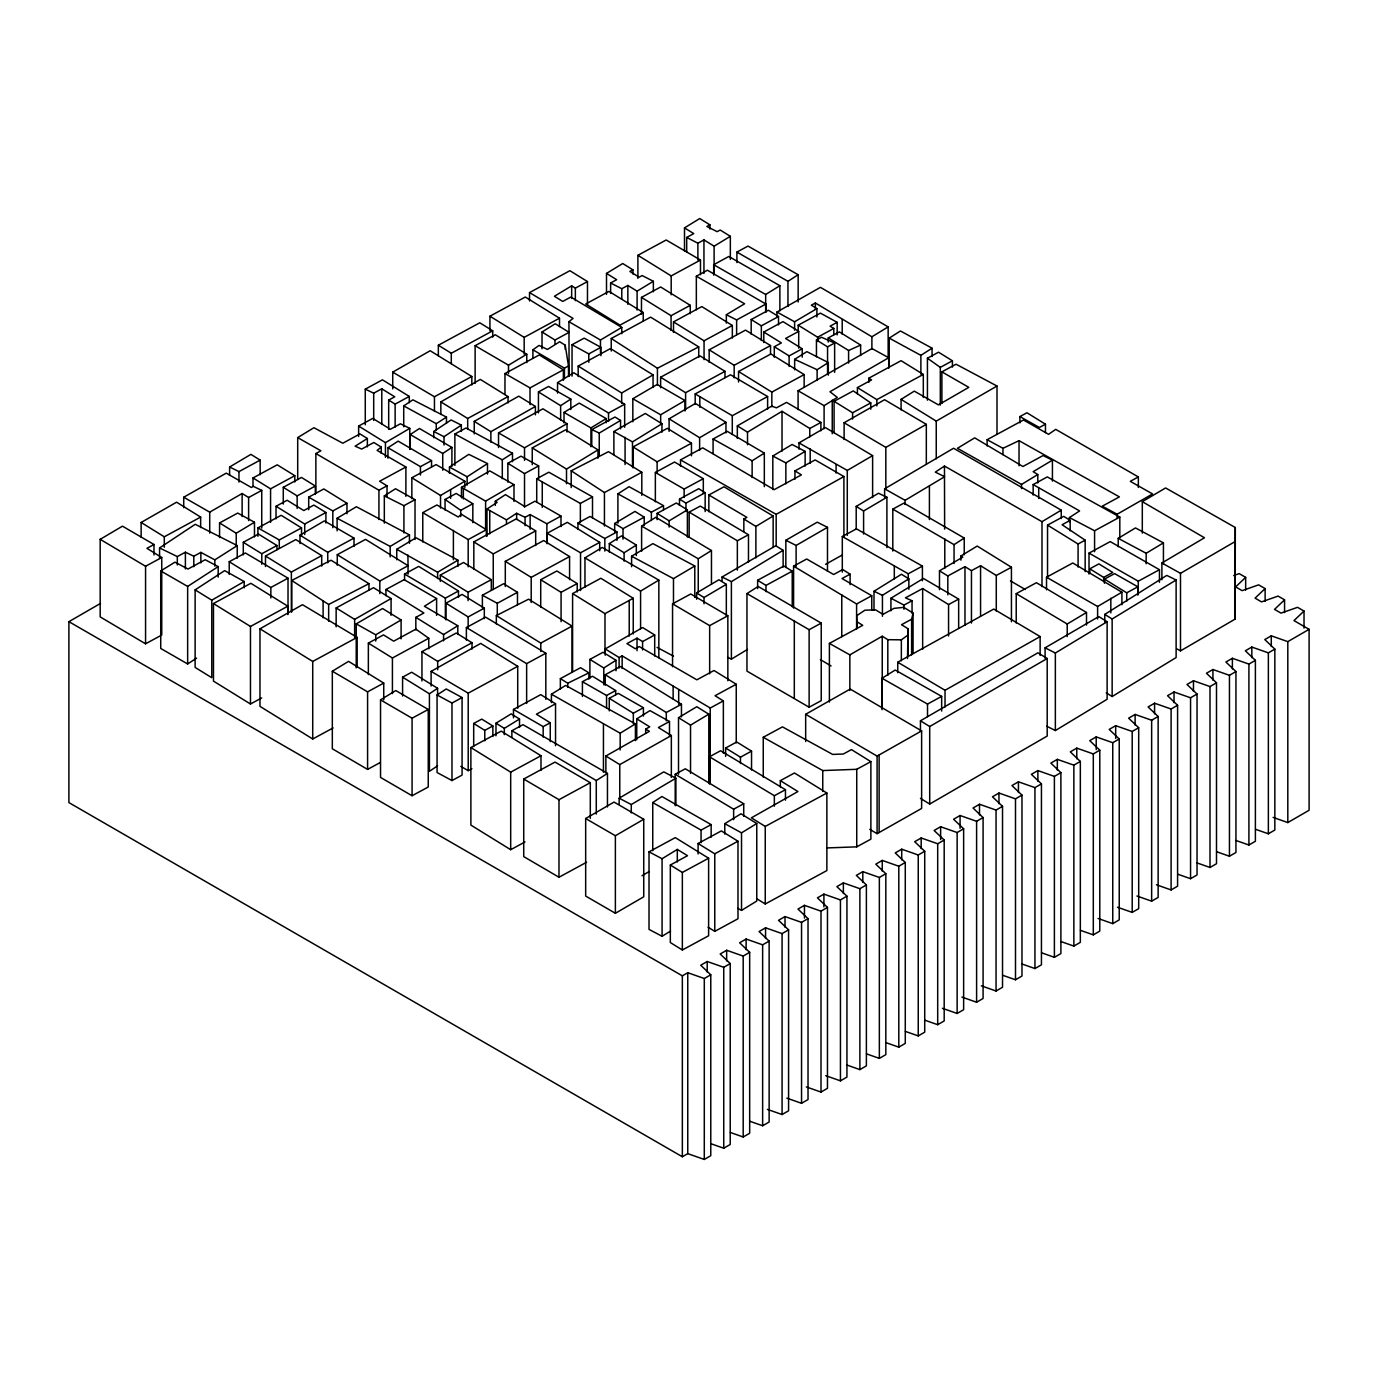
<?xml version="1.0" encoding="UTF-8"?>
<svg xmlns="http://www.w3.org/2000/svg" width="1378" height="1378" viewBox="0 0 1378 1378"><rect width="100%" height="100%" fill="white"/><g stroke="black" fill="none" stroke-linecap="round" stroke-linejoin="round"><path stroke-width="1.5" d="M1176.778 648.814L1180.498 650.881L1235.188 619.066L1235.291 527.516L1165.616 487.95L1142.31 501.678L1142.31 533.097M1235.188 619.066L1235.291 527.516M907.499 658.477L907.999 628.712L901.522 624.699L911.616 619.222L913.063 613.089L903.813 607.354L894.029 608.353L882.936 614.381L875.53 609.799L864.833 610.23L856.685 615.725L857.185 628.179M1233.672 575.556L1239.184 573.627L1245.66 577.365L1235.618 586.907L1242.095 590.662L1258.631 584.858L1265.125 588.595L1265.125 601.376M1265.125 588.595L1255.065 598.138L1261.559 601.893L1278.078 596.088L1284.572 599.826L1284.572 612.607M1284.572 599.826L1274.529 609.369L1281.006 613.124L1297.542 607.319L1304.019 611.057L1304.019 628.092M1304.019 611.057L1293.976 620.6L1309.1 629.333L1309.1 810.264L1287.81 822.563L1273.117 817.395M297.7 479.527L297.7 437.601L313.926 427.714L342.795 443.234L359.968 433.915L367.358 438.497L355.145 446.179L361.708 449.073L373.834 442.493L381.241 447.092L377.107 450.399L405.89 467.021L405.89 496.356M569.097 376.349L568.942 321.694L573.059 318.387L529.514 292.601L529.514 300.99M532.907 358.194L532.907 349.823L539.056 345.413L547.462 349.444L559.657 341.744L565.221 345.189L568.494 365.962L568.494 376.435M829.401 702.074L829.401 643.405L849.847 654.86L882.247 636.223L887.811 639.668L901.35 639.84L907.499 635.43M824.096 428.73L824.096 405.666L837.307 397.432L829.969 391.731L888.724 357.746L888.724 368.219M437.584 765.806L429.419 771.318L429.419 693.771L437.584 688.277L411.678 672.24L402.583 677.166L402.583 696.028M444.026 445.06L444.026 436.688L461.337 425.13L451.088 419.945L433.743 431.503L433.743 437.791M159.572 558.417L159.572 547.944L195.245 524.295L237.24 545.585L237.24 558.159M1041.992 586.649L1041.992 521.694L944.464 466.057L935.317 472.12L944.636 476.719L905.088 500.317L905.088 504.503M652.741 850.777L652.741 802.564L661.905 796.518L711.151 824.612L711.151 837.187M403.72 426.836L403.72 405.89L412.9 399.844L446.472 417.103L446.472 423.39M410.265 449.228L410.265 434.552L419.446 428.506L451.915 447.437L451.915 466.298M442.734 470.242L442.734 453.483L451.915 447.437M437.067 694.994L446.248 688.948L462.078 697.561L462.078 775.091L451.984 780.568L437.067 772.524L437.067 694.994L451.984 703.038L462.078 697.561M449.452 473.309L449.452 467.021L468.813 454.361L487.485 463.576L487.485 474.049M195.125 589.87L211.781 600.188L211.781 677.718L195.125 667.417L195.125 589.87L224.666 570.63L244.182 581.533L244.182 587.82M387.976 458.219L387.976 447.729L398.156 441.132L431.555 460.631L431.555 466.918M187.649 663.955L187.649 586.425L218.189 566.616L205.167 559.744L187.994 569.045L174.954 562.155L160.726 570.94L160.726 648.47L187.649 663.955L196.623 658.133M560.639 420.324L560.639 405.666L570.819 399.069L548.547 386.443L538.436 391.92L538.436 412.883M467.125 485.159L467.125 476.771L487.485 463.576M495.305 505.433L495.305 501.23L505.485 494.633L524.915 506.656L535.009 501.179L561.001 516.078L561.001 526.568M486.968 536.214L486.968 508.982L497.148 502.384L495.305 501.23M506.484 524.071L506.484 519.868L516.664 513.271L525.07 517.301L530.134 514.58L546.877 523.761L561.001 516.078M954.058 563.516L954.058 544.654L964.238 538.057L903.916 503.108L892.806 509.119L892.806 551.045M1069.431 521.745L1069.431 517.56L1079.611 510.945L1033.155 484.574L1047.297 476.909L1119.814 517.06L1119.814 538.023M436.275 429.97L436.275 423.683L446.472 417.103M502.298 478.7L502.298 459.839L512.495 453.259L465.971 427.99L454.878 434.018L454.878 465.454M787.958 306.484L787.958 281.336L798.155 274.739L748.013 246.076L736.903 252.088L736.903 262.578M617.912 523.175L617.912 493.841L629.074 486.692L663.507 505.64L663.507 509.826M384.324 523.14L384.324 495.891L395.52 488.742L415.019 499.646L415.019 539.453M794.658 359.331L817.12 369.717L828.316 362.569L806.871 351.648L794.658 359.331L794.658 369.821M920.883 374.213L920.883 355.352L932.062 348.203L900.437 330.978L889.223 338.127L889.223 367.461M746.962 593.591L758.141 586.442L821.236 623.114L821.236 700.644L809.127 707.224L746.962 671.12L746.962 593.591L809.127 629.694L809.127 707.224M596.278 814.088L596.278 780.551L607.457 773.402L522.985 724.69L511.875 730.702L511.875 736.989M214.83 566.151L214.83 559.864L237.24 545.585M385.943 595.796L385.943 589.508L404.15 579.673L436.602 598.569L424.407 606.268L457.806 625.75L457.806 634.138M609.3 551.992L609.3 543.621L621.495 535.921L636.326 545.085L636.326 555.558M752.13 477.563L752.13 460.803L764.325 453.104L727.222 431.331L713.081 438.996L713.081 453.672M603.788 684.745L603.788 667.986L616 660.286L603.047 652.276L589.905 659.39L589.905 678.252M624.096 561.156L624.096 552.767L636.326 545.085M873.996 591.265L882.437 595.313L908.86 578.829L901.453 574.264L873.996 591.265L873.996 610.127M542.019 331.995L555.231 323.761L569.097 332.339L554.972 340.022L542.019 331.995L542.019 348.772M901.074 409.852L901.074 399.379L914.286 391.128L938.435 404.891L968.803 387.339L941.897 371.871L941.897 403.306M698.25 592.299L698.25 558.762L711.461 550.528L655.842 517.301L641.614 526.086L641.614 551.234M636.757 739.797L636.757 718.851L649.985 710.617L669.501 721.504L669.501 736.179M882.006 709.704L882.006 678.269L895.218 670.035L941.656 696.39L941.656 711.065M1097.611 619.049L1097.611 606.475L1121.916 592.196L1121.916 604.77M765.668 311.273L765.668 294.496L779.879 285.711L728.824 256.48L713.683 264.697L713.683 275.169M411.85 477.753L440.529 495.477L464.851 481.232L436.085 464.593L411.85 477.753L411.85 498.698M443.578 640.822L443.578 634.535L457.806 625.75M632.485 467.039L632.485 441.89L661.94 423.769L645.3 413.469L613.882 431.555L613.882 454.619M551.424 702.591L551.424 694.202L565.669 685.434L635.413 723.881L635.413 740.641M684.504 250.934L684.504 227.887L699.748 218.551L709.911 224.838L709.911 229.041M564.015 422.908L564.015 412.435L579.225 403.099L606.165 418.585L606.165 422.77M590.921 446.765L590.921 427.903L606.165 418.585M380.535 699.886L395.779 690.55L428.248 709.463L428.248 786.993L412.074 795.743L380.535 777.416L380.535 699.886L412.074 718.214L428.248 709.463M495.977 735.783L495.977 723.209L511.204 713.873L519.523 719.023L519.523 727.412M504.314 734.663L504.314 728.376L519.523 719.023M620.186 749.976L620.186 733.217L635.413 723.881M662.077 936.282L662.077 858.735L677.304 849.416L687.501 855.704L670.328 865.022L670.328 942.552L682.351 949.993L708.619 935.765L708.619 858.218L675.289 837.617L649.021 851.845L649.021 929.392L662.077 936.282L670.535 931.097M737.798 908.36L741.519 910.393L741.519 832.846L756.763 823.527L741.019 813.795L724.776 823.665L724.776 834.155M741.519 910.393L756.763 901.057L756.763 823.527M566.513 483.747L566.513 469.088L597.983 449.865L565.6 429.833L532.252 447.884L532.252 464.662M1176.123 580L1112.149 618.98L1112.149 696.527L1176.123 657.547L1176.123 580L1166.77 575.401L1104.76 614.416L1104.76 622.787M606.509 294.375L606.509 273.412L622.735 263.525L632.915 269.83L632.915 274.015M714.114 273.447L714.114 246.197L730.34 236.31L720.177 230.023L717.163 231.676L706.88 226.492L709.911 224.838M380.139 762.585L367.582 769.406L332.322 748.771L332.322 671.224L348.565 661.354L383.739 683.092L383.739 699.869M1021.546 488.622L1021.546 484.436L1037.789 474.549L1033.155 471.689L1052.43 460.166L1052.43 481.111M960.948 560.157L960.948 555.971L977.191 546.067L1011.435 567.254L1011.435 621.736M637.101 310.033L637.101 291.171L653.361 281.301L653.361 291.774M557.539 393.109L557.539 382.636L573.799 372.766L624.665 404.236L624.665 427.283M871.895 349.357L871.895 336.783L888.155 326.896L820.427 287.347L776.934 312.031L776.934 316.217M575.349 300.714L575.349 288.14L571.663 285.849L554.404 296.287L562.724 301.438L570.802 297.045L621.771 327.413L621.771 333.7M747.513 444.732L747.513 432.158L782.015 411.299L809.782 428.472L809.782 436.86M584.961 587.217L584.961 557.866L602.22 547.445L658.839 580.121L658.839 657.65M755.885 557.866L755.885 526.43L773.144 516.009L724.001 486.779L708.843 494.995L708.843 511.755M722.055 577.003L731.391 581.619L783.135 550.322L775.745 545.74L722.055 577.003L722.055 581.206M727.653 657.306L731.391 659.149L747.444 649.434M1118.213 546.721L1118.213 538.35L1135.472 527.929L1163.428 542.863L1163.428 563.809M1146.169 563.757L1146.169 553.284L1163.428 542.863M1045.092 647.832L1055.359 653.017L1107.12 621.736L1098.783 616.569L1045.092 647.832L1045.092 658.322M1046.798 726.24L1055.359 730.547L1107.12 699.266L1107.12 621.736M236.224 545.809L236.224 533.234L254.482 522.245L237.739 513.064L219.567 522.934L219.567 537.592M669.14 527.119L669.14 520.832L687.381 509.86L676.305 503.004L657.117 513.391L657.117 519.678M640.581 628.816L640.581 591.093L658.839 580.121M678.51 774.281L678.51 717.697L696.768 706.725L708.809 714.166L708.809 783.324M508.499 373.576L508.499 365.187L526.775 354.232L495.305 334.751L475.117 345.706L475.117 383.428M726.344 323.124L726.344 314.735L744.62 303.763L696.338 276.237L696.338 309.774M690.533 773.334L690.533 725.138L708.809 714.166M1041.992 521.694L1061.249 510.153L953.559 448.246L884.624 488.828L884.624 497.217M337.11 530.84L337.11 518.266L356.385 506.742L409.455 534.888L409.455 543.276M337.11 518.266L390.181 546.411L409.455 534.888M396.743 559.778L396.743 549.288L416.018 537.764L457.927 560.174L457.927 566.461M772.817 489.552L772.817 456.015L792.092 444.491L805.131 451.381L805.131 466.057M772.817 456.015L785.856 462.905L805.131 451.381M1067.227 636.584L1067.227 624.01L1086.501 612.487L1036.428 582.705L1016.223 593.66L1016.223 622.994M437.618 578.519L437.618 572.232L457.927 560.174M614.674 531.874L614.674 523.502L634.982 511.427L644.232 517.163L644.232 525.535M229.609 475.393L229.609 467.004L250.899 454.378L260.166 460.114L260.166 474.773M600.464 352.596L600.464 340.022L621.771 327.413M591.765 429.609L599.241 433.054L620.548 420.445L615.001 417.017L591.765 429.609L591.765 446.369M631.589 566.702L631.589 556.23L652.896 543.621L694.788 566.014L694.788 597.449M1161.895 579.776L1161.895 562.999L1204.475 537.764L1142.31 501.678M153.992 544.499L146.946 548.341L161.743 557.504L161.743 635.034L145.568 643.802L100.181 616.879L100.181 539.332L122.47 526.172L153.992 544.499L153.992 554.972M794.606 330.169L794.606 321.78L816.896 308.62L811.349 305.175L815.38 302.988L871.895 336.783M631.589 556.23L673.48 578.622L694.788 566.014M696.631 599.223L696.631 592.936L718.92 579.759L726.327 584.341L726.327 615.777M856.203 529.462L856.203 506.415L878.492 493.238L886.898 497.269L886.898 547.566M704.037 603.805L704.037 597.518L726.327 584.341M619.153 804.494L619.153 798.206L663.765 771.887L675.892 778.208L675.892 805.458M619.153 798.206L631.279 804.545L675.892 778.208M641.993 875.753L649.124 871.551M863.593 534.044L863.593 510.997L886.898 497.269M890.929 610.798L890.929 598.224L923.398 578.45L958.657 599.086L958.657 628.42M939.486 589.681L939.486 570.819L962.809 557.108L960.948 555.971M385.444 457.324L385.444 442.648L409.783 428.386L409.783 449.349M299.991 543.552L299.991 535.164L324.33 520.901L354.008 538.092L354.008 546.48M632.829 421.789L632.829 398.742L657.168 384.479L685.004 400.533L685.004 411.006M660.665 423.167L660.665 414.778L685.004 400.533M356.23 623.889L375.746 634.793L401.101 619.979L382.584 608.525L356.23 623.889L356.23 667.899M798.999 442.906L847.281 470.432L872.619 455.618L825.353 427.559L798.999 442.906L798.999 449.194M669.088 431.383L669.088 418.809L695.425 403.461L725.965 422.357L725.965 432.83M699.628 450.279L699.628 437.704L725.965 422.357M615.38 913.269L615.38 835.74L643.733 819.273L614.037 802.082L585.667 818.532L585.667 896.062L615.38 913.269L643.733 896.802L643.733 819.273M1161.895 562.999L1180.498 573.334L1235.188 541.52M461.492 497.837L461.492 487.347L489.845 470.897L513.994 484.66L513.994 501.42M461.492 487.347L485.607 501.11L513.994 484.66M920.452 731.27L920.452 720.797L1037.927 652.793L1047.194 658.512L1047.194 736.059L929.702 804.046L920.452 798.344M929.702 804.046L929.702 726.516L1047.194 658.512M1309.1 629.333L1287.81 641.631L1271.274 635.826L1264.797 639.564L1274.839 649.124L1268.363 652.862L1251.827 647.057L1245.35 650.795L1255.392 660.338L1248.916 664.093L1232.38 658.288L1225.886 662.026L1235.945 671.568L1229.452 675.323L1212.933 669.519L1206.439 673.256L1216.498 682.799L1210.005 686.554L1193.469 680.749L1186.992 684.487L1197.034 694.03L1190.558 697.785L1174.022 691.98L1167.545 695.718L1177.587 705.26L1171.111 709.015L1154.575 703.211L1148.098 706.948L1158.14 716.491L1151.646 720.229L1135.128 714.441L1128.634 718.179L1138.693 727.722L1132.199 731.46L1115.68 725.672L1109.187 729.41L1119.229 738.952L1112.752 742.69L1096.216 736.903L1089.74 740.641L1099.782 750.183L1093.305 753.921L1076.769 748.133L1070.293 751.871L1080.335 761.414L1073.858 765.152L1057.322 759.364L1050.846 763.102L1060.888 772.645L1054.394 776.382L1037.875 770.578L1031.381 774.333L1041.441 783.875L1034.947 787.613L1018.428 781.808L1011.934 785.563L1021.976 795.106L1015.5 798.844L998.964 793.039L992.487 796.794L1002.529 806.337L996.053 810.075L979.517 804.27L973.04 808.025L983.082 817.567L976.606 821.305L960.07 815.5L953.593 819.255L963.635 828.798L957.142 832.536L940.623 826.731L934.129 830.486L944.188 840.029L937.695 843.767L921.176 837.962L914.682 841.7L924.724 851.242L918.248 854.997L901.712 849.192L895.235 852.93L905.277 862.473L898.8 866.228L882.264 860.423L875.788 864.161L885.83 873.704L879.353 877.459L862.817 871.654L856.341 875.392L866.383 884.934L859.889 888.689L843.37 882.885L836.877 886.622L846.936 896.165L840.442 899.92L823.906 894.115L817.43 897.853L827.472 907.396L820.995 911.151L804.459 905.346L797.983 909.084L808.025 918.626L801.548 922.364L785.012 916.577L778.536 920.315L788.578 929.857L782.084 933.595L765.565 927.807L759.071 931.545L769.131 941.088L762.637 944.826L746.118 939.038L739.624 942.776L749.666 952.319L743.19 956.056L726.654 950.269L720.177 954.007L730.219 963.549L723.743 967.287L707.207 961.5L700.73 965.237L710.772 974.78L710.772 1155.711L704.296 1159.449L687.76 1153.644L682.351 1156.762L68.9 802.599L68.9 621.667L100.525 603.409M621.667 403.478L621.667 392.988L653.051 374.902L610.488 348.565L578.174 366.083L578.174 376.573M936.248 458.84L936.248 421.117L997 386.029L997 434.225M785.839 567.512L785.839 540.262L817.223 522.176L827.489 527.343L827.489 571.353M785.839 540.262L796.105 545.447L827.489 527.343M68.9 621.667L682.351 975.848L687.76 972.713L704.296 978.518L710.772 974.78M710.876 1143.706L723.743 1148.218L730.219 1144.481L730.219 963.549M730.34 1132.475L743.19 1136.988L749.666 1133.25L749.666 952.319M749.787 1121.244L762.637 1125.757L769.131 1122.019L769.131 941.088M767.391 1109.376L782.084 1114.526L788.578 1110.789L788.578 929.857M786.855 1098.145L801.548 1103.296L808.025 1099.558L808.025 918.626M806.302 1086.915L820.995 1092.065L827.472 1088.327L827.472 907.396M825.749 1075.684L840.442 1080.834L846.936 1077.096L846.936 896.165M847.039 1065.091L859.889 1069.604L866.383 1065.866L866.383 884.934M866.486 1053.86L879.353 1058.373L885.83 1054.635L885.83 873.704M885.933 1042.646L898.8 1047.142L905.277 1043.404L905.277 862.473M905.398 1031.416L918.248 1035.911L924.724 1032.174L924.724 851.242M924.845 1020.185L937.695 1024.698L944.188 1020.943L944.188 840.029M942.449 1008.3L957.142 1013.467L963.635 1009.712L963.635 828.798M961.913 997.069L976.606 1002.237L983.082 998.482L983.082 817.567M981.36 985.838L996.053 991.006L1002.529 987.251L1002.529 806.337M1002.65 975.262L1015.5 979.775L1021.976 976.02L1021.976 795.106M1022.097 964.032L1034.947 968.545L1041.441 964.807L1041.441 783.875M1041.544 952.801L1054.394 957.314L1060.888 953.576L1060.888 772.645M1060.991 941.57L1073.858 946.083L1080.335 942.345L1080.335 761.414M1080.438 930.339L1093.305 934.852L1099.782 931.115L1099.782 750.183M1098.059 918.471L1112.752 923.622L1119.229 919.884L1119.229 738.952M1117.506 907.241L1132.199 912.391L1138.693 908.653L1138.693 727.722M1136.953 896.01L1151.646 901.16L1158.14 897.423L1158.14 716.491M1156.418 884.779L1171.111 889.93L1177.587 886.192L1177.587 705.26M1177.708 874.186L1190.558 878.699L1197.034 874.961L1197.034 694.03M1197.155 862.955L1210.005 867.468L1216.498 863.73L1216.498 682.799M1216.602 851.725L1229.452 856.238L1235.945 852.5L1235.945 671.568M1236.049 840.511L1248.916 845.007L1255.392 841.269L1255.392 660.338M1255.496 829.28L1268.363 833.793L1274.839 830.038L1274.839 649.124M183.722 507.707L183.722 497.234L209.714 512.151L242.132 493.513L248.608 497.51L248.608 520.557M211.781 600.188L244.182 581.533M737.333 438.445L737.333 425.871L771.732 406.114L776.451 407.854L786.562 402.393L820.892 422.443L820.892 430.832M141.142 537.144L141.142 522.469L176.591 502.195L200.654 517.077L200.654 527.567M987.13 445.99L987.13 439.703L1002.96 448.315L1019.031 440.667L1119.401 496.89L1102.245 506.191L1117.145 514.235L1152.576 493.944L1130.27 481.335L1138.349 476.943L1138.349 487.433M392.73 388.889L392.73 372.129L430.177 350.735L471.827 376.504L471.827 384.893M354.646 638.238L354.646 619.377L391.076 598.552L373.507 587.683L336.146 607.939L336.146 626.801M798.086 409.628L798.086 390.766L871.981 348.548L888.724 357.746M605.218 655.222L605.218 648.935L642.665 627.558L654.705 635L654.705 655.962M440.839 414.451L440.839 401.876L480.319 379.415L508.069 396.588L508.069 402.876M498.526 432.899L524.518 447.798L567.03 423.683L542.966 408.801L498.526 432.899L498.526 447.557M333.097 727.946L312.72 738.987L259.977 706.363L259.977 628.816L302.471 604.701L357.16 637.359L357.16 666.694M844.111 439.513L844.111 422.753L884.59 399.723L926.326 424.355L926.326 464.179M844.111 422.753L885.83 447.385L926.326 424.355M805.665 741.519L805.665 714.286L877.097 756.109L921.624 730.891L921.624 808.438L877.097 833.656L869.776 829.367M183.722 497.234L226.25 473.136L251.313 487.467L253.328 486.365L261.734 490.396L261.734 528.119M474.239 433.949L474.239 421.375L518.748 396.158L535.405 406.458L535.405 414.847M490.878 442.149L490.878 431.676L535.405 406.458M605.872 772.782L605.872 756.005L649.382 731.339L645.679 729.048L649.727 726.861L636.757 718.851M431.107 686.037L431.107 671.379L480.698 643.423L517.715 666.315L517.715 708.223M619.773 798.138L619.773 764.601L671.344 735.542L658.391 727.532L669.501 721.504M1040.132 636.567L993.762 609.059L897.733 662.198L945.032 690.275L1040.132 636.567L1040.132 655.428M680.508 466.177L680.508 459.89L776.176 514.356L843.904 476.547L843.904 537.317M825.594 564.308L842.079 555.11M738.539 381.982L738.539 371.509L770.853 353.991L804.149 374.592L804.149 387.166M632.915 269.83L629.884 271.466L639.134 277.185L642.165 275.548L653.361 281.301M315.872 493.358L315.872 453.534L320.902 450.795L297.7 437.601M159.572 547.944L177.314 556.574L185.393 552.199L193.798 556.23L200.861 552.389L214.83 559.864M384.324 495.891L403.926 505.674L415.019 499.646M689.172 537.282L689.172 512.134L700.265 506.088L748.478 534.75L748.478 561.983M793.59 608.077L793.59 566.151L806.698 559.02L833.621 574.505L842.716 569.579L850.105 574.161L850.105 584.634M555.541 745.705L555.541 703.796L536.386 714.2L550.253 722.778L550.253 741.64M609.265 710.893L609.265 698.319L618.326 693.392L643.423 707.724L643.423 716.112M751.544 751.131L736.73 741.984L725.62 748.013L740.451 757.177L751.544 751.131L751.544 769.992M1089.791 568.821L1103.675 577.399L1112.752 572.473L1098.869 563.895L1089.791 568.821L1089.791 573.007M529.514 292.601L569.906 270.708L587.476 281.56L587.476 304.624M489.931 330.858L489.931 316.199L525.294 297.028L559.502 318.197L559.502 326.586M438.342 355.713L438.342 345.241L479.768 322.796L492.721 330.806L492.721 337.093M365.273 424.768L365.273 389.147L382.447 379.828L409.3 396.433L409.3 402.721M438.342 345.241L451.295 353.25L492.721 330.806M575.349 288.14L587.476 281.56M229.609 467.004L238.962 471.603L260.166 460.114M637.893 278.373L637.893 255.309L666.177 239.996L700.472 260.029L700.472 274.704M686.692 252.122L686.692 237.447L693.771 233.605L684.504 227.887M388.682 429.436L388.682 400.102L394.745 396.812L381.792 388.803L373.696 393.178L365.273 389.147M610.609 293.462L610.609 282.99L616.672 279.7L606.509 273.412M253.001 486.331L253.001 477.959L277.236 464.817L294.806 475.686L294.806 481.973M358.624 436.533L358.624 426.06L372.766 418.395L390.336 429.264L400.43 423.787L409.783 428.386M489.931 316.199L524.174 337.369L559.502 318.197M686.692 237.447L697.888 243.2L703.951 239.91L714.114 246.197M141.142 522.469L164.292 536.8L200.654 517.077M610.609 282.99L621.788 288.725L627.851 285.453L637.101 291.171M248.608 497.51L261.734 490.396M392.73 372.129L434.449 396.761L471.827 376.504M253.001 477.959L270.57 488.828L294.806 475.686M637.893 255.309L671.189 275.91L700.472 260.029M283.282 504.072L283.282 487.312L301.455 477.443L315.338 486.038L315.338 494.426M641.476 314.167L641.476 297.39L660.665 286.986L690.257 305.313L690.257 313.684M100.181 539.332L145.568 566.255L161.743 557.504M504.968 394.521L504.968 373.559L539.298 354.938L563.361 369.821L563.361 380.311M696.338 276.237L707.448 270.209L765.91 304.038L765.91 312.427M572.042 376.16L572.042 344.724L584.169 338.144L600.894 347.325L600.894 355.696M276.031 518.851L276.031 506.277L287.141 500.248L303.78 510.549L313.891 505.089L325.914 512.513L325.914 523.003M283.282 487.312L297.148 495.891L315.338 486.038M643.233 312.548L619.997 325.139L585.771 303.97L609.007 291.378L643.233 312.548L643.233 320.936M308.689 509.739L308.689 497.165L323.83 488.949L346.963 503.263L346.963 513.736M257.927 536.283L257.927 527.895L281.164 515.303L301.524 527.912L301.524 536.283M611.246 351.063L611.246 338.488L650.64 317.129L698.732 346.894L698.732 357.367M440.839 401.876L467.676 418.481L508.069 396.588M572.042 344.724L588.785 353.905L600.894 347.325M243.286 554.869L243.286 542.295L258.444 534.078L276.944 545.516L276.944 549.719M532.907 349.823L564.446 368.15L568.494 365.962M504.968 373.559L530.013 387.89L563.361 369.821M641.476 297.39L671.069 315.7L690.257 305.313M229.213 574.299L229.213 561.724L245.387 552.974L288.019 578.174L288.019 613.796M673.515 332.391L673.515 321.901L701.798 306.588L732.338 325.466L732.338 338.041M405.89 467.021L379.622 481.249L387.011 485.831L387.011 496.304M276.031 506.277L304.71 524.019L325.914 512.513M308.689 497.165L332.821 510.928L346.963 503.263M257.927 527.895L279.286 539.952L301.524 527.912M387.976 447.729L420.445 466.642L431.555 460.631M243.286 542.295L261.786 553.732L276.944 545.516M315.872 453.534L378.933 490.206L387.011 485.831M265.489 566.496L265.489 556.023L295.788 539.59L321.694 555.627L321.694 566.1M261.682 697.923L250.469 704.003L213.469 681.111L213.469 603.564L250.83 583.307L287.83 606.199L287.83 614.571M726.344 314.735L736.627 319.92L765.91 304.038M673.515 321.901L704.055 340.797L732.338 325.466M751.182 334.217L751.182 319.541L768.356 310.239L778.518 316.527L778.518 324.915M265.489 556.023L291.378 572.042L321.694 555.627M299.991 535.164L327.74 552.337L354.008 538.092M229.213 561.724L270.846 587.476L288.019 578.174M709.17 362.397L709.17 349.823L745.515 330.117L770.526 345.568L770.526 353.957M660.613 387.718L660.613 377.227L700.007 355.886L724.983 371.337L724.983 377.624M337.266 554.697L365.549 539.384L408.095 565.703L379.811 581.034L337.266 554.697L337.266 565.187M507.862 482.145L507.862 463.284L520.987 456.17L538.66 465.919L538.66 478.493M751.182 319.541L761.345 325.828L778.518 316.527M445.06 509.946L445.06 499.473L456.187 493.445L472.826 503.745L472.826 522.606M422.77 541.985L422.77 512.633L436.912 504.968L458.271 517.008L461.389 514.252L486.365 529.703L486.365 535.99M557.539 382.636L608.525 413.004L624.665 404.236M763.791 342.519L763.791 332.029L782.98 321.625L798.706 331.357L798.706 348.134M507.862 463.284L524.518 473.584L538.66 465.919M798.206 331.478L798.206 325.191L820.427 313.133L837.169 322.331L837.169 334.906M460.717 516.612L460.717 510.325L472.826 503.745M213.469 603.564L250.469 626.456L287.83 606.199M709.17 349.823L734.164 365.291L770.526 345.568M660.613 377.227L685.607 392.696L724.983 371.337M798.706 331.357L785.581 338.488L802.237 348.772L802.237 357.16M536.714 501.833L536.714 478.786L548.84 472.206L592.506 496.872L592.506 517.835M695.184 404.409L695.184 393.936L730.547 374.782L767.615 396.537L767.615 409.111M837.169 322.331L830.107 326.155L833.793 328.446L833.793 334.733M798.206 325.191L817.636 337.214L833.793 328.446M763.791 332.029L781.378 342.915L774.298 346.739L789.112 355.903L802.237 348.772M828.247 342.106L828.247 337.903L839.357 331.891L860.63 345.051L860.63 355.524M633.053 467.9L633.053 446.937L667.4 428.317L691.463 443.216L691.463 455.791M404.564 580.345L404.564 574.058L418.705 566.392L458.495 591.007L458.495 597.294M422.77 512.633L468.193 539.573L486.365 529.703M834.637 343.036L821.512 337.266L816.448 339.987L827.558 346.86L834.637 343.036L834.637 372.37M473.825 569.114L473.825 541.881L516.233 518.869L535.68 530.892L535.68 545.567M804.149 374.592L771.835 392.11L738.539 371.509M695.184 393.936L732.286 415.708L767.615 396.537M440.323 581.361L440.323 575.074L463.542 562.482L491.309 579.656L491.309 590.129M633.053 446.937L657.117 461.819L691.463 443.216M604.442 526.069L604.442 492.549L641.803 472.275L641.803 495.322M473.825 541.881L493.255 553.887L535.68 530.892M655.36 501.799L655.36 472.447L674.531 462.043L703.314 478.683L703.314 493.341M680.508 459.89L702.728 447.833L774.16 489.672L801.428 474.876L794.951 470.88L815.156 459.925L843.904 476.547M547.118 543.759L547.118 533.286L567.323 522.331L599.688 542.364L599.688 550.752M259.977 628.816L312.72 661.457L357.16 637.359M505.295 586.494L505.295 561.346L543.673 540.538L569.579 556.557L569.579 579.604M577.933 529.324L577.933 523.037L590.042 516.457L616.948 531.942L616.948 540.314M404.564 574.058L445.37 598.138L458.495 591.007M368.357 674.548L368.357 643.113L383.497 634.896L393.677 641.183L415.898 629.143L428.765 638.272L428.765 648.745M415.829 629.935L415.829 617.361L423.907 612.986L385.943 589.508M445.955 619.945L445.955 603.185L462.112 594.418L484.315 608.163L484.315 618.636M440.323 575.074L468.072 592.247L491.309 579.656M868.777 382.412L868.777 378.209L901.091 360.692L923.312 374.437L923.312 397.484M857.409 393.884L857.409 387.597L871.551 379.932L868.777 378.209M834.086 432.744L834.086 401.308L853.275 390.904L870.775 402.91L870.775 409.197M482.386 607.819L482.386 595.244L503.607 583.738L517.473 592.316L517.473 604.89M655.36 472.447L684.125 489.087L703.314 478.683M927.428 400.154L927.428 358.228L938.539 352.2L952.422 360.795L952.422 367.082M505.295 561.346L531.202 577.365L569.579 556.557M577.933 523.037L604.839 538.505L616.948 531.942M614.674 523.502L623.028 528.652L644.232 517.163M547.118 533.286L580.534 552.785L599.688 542.364M679.492 505.399L679.492 499.112L698.68 488.708L705.157 492.704L705.157 511.565M809.782 428.472L820.892 422.443M368.357 643.113L392.42 657.995L428.765 638.272M445.955 603.185L468.158 616.913L484.315 608.163M482.386 595.244L497.286 603.288L517.473 592.316M540.71 606.975L540.71 579.725L556.867 570.974L577.21 583.549L577.21 591.937M679.492 499.112L685.968 503.108L705.157 492.704M834.086 401.308L852.603 412.763L870.775 402.91M857.409 387.597L876.839 399.62L923.312 374.437M940.313 405.098L940.313 367.375L952.422 360.795M421.944 680.973L421.944 651.639L456.29 633.019L472.017 642.751L472.017 649.038M466.384 640.115L466.384 627.541L485.573 617.137L545.826 653.224L545.826 699.335M941.897 371.871L956.039 364.205L997 386.029M332.322 671.224L367.582 691.859L383.739 683.092M540.71 579.725L561.07 592.316L577.21 583.549M421.944 651.639L437.687 661.371L472.017 642.751M572.593 671.138L572.593 593.591L600.86 578.26L633.243 598.276L633.243 633.914M572.077 626.094L528.584 599.189L496.338 615.587L540.779 643.078L572.077 626.094L572.077 672.188M689.172 512.134L737.351 540.762L748.478 534.75M572.593 593.591L604.994 613.623L633.243 598.276M431.107 671.379L468.21 693.151L517.715 666.315M466.384 627.541L526.637 663.628L545.826 653.224M672.55 666.711L672.55 603.84L690.74 593.987L727.842 615.759L727.842 680.732M987.13 439.703L1023.492 419.997L1048.572 434.328L1055.72 429.368L1138.349 476.943M473.688 746.549L473.688 723.484L481.749 719.109L492.859 725.982L492.859 736.455M560.364 689.103L560.364 678.631L580.569 667.693L588.906 672.843L588.906 679.13M642.579 649.951L642.579 641.562L637.032 638.135L626.938 643.612L635.275 648.762L639.306 646.575L696.855 679.819L714.028 670.518L736.248 684.246L736.248 742.931M513.477 717.8L513.477 709.429L540.744 694.633L555.541 703.796M757.624 588.647L757.624 580.259L783.893 566.031L792.229 571.181L792.229 606.802M1045.454 432.589L1045.454 424.2L1039.408 427.49L1019.892 416.587L1019.892 422.874M473.688 723.484L484.78 730.357L492.859 725.982M605.218 648.935L619.118 657.53L622.15 655.894L710.238 708.016L723.364 700.902L723.364 753.301M842.303 572.128L842.303 536.507L856.444 528.842L922.416 566.117L922.416 580.793M582.412 696.39L582.412 681.714L592.506 676.236L615.656 690.55L615.656 694.753M757.624 580.259L765.979 585.409L792.229 571.181M524.949 841.975L510.687 849.709L470.88 825.095L470.88 747.548L501.196 731.132L540.986 755.747L540.986 770.405M605.218 685.211L605.218 674.72L620.376 666.504L681.455 704.279L681.455 716.853M672.55 603.84L709.653 625.612L727.842 615.759M513.477 709.429L543.173 726.619L550.253 722.778M460.786 766.34L468.21 770.681L471.879 768.7M850.105 574.161L842.027 578.536L871.757 595.744L871.757 610.402M470.88 747.548L510.687 772.162L540.986 755.747M609.265 698.319L633.329 713.201L643.423 707.724M586.615 862.249L558.986 877.235L523.726 856.599L523.726 779.052L555.024 762.086L590.301 782.704L590.301 818.343M842.303 536.507L908.257 573.782L922.416 566.117M809.127 629.694L821.236 623.114M793.59 566.151L856.599 603.96L871.757 595.744M605.218 674.72L666.297 712.495L681.455 704.279M736.248 684.246L715.027 695.735L723.364 700.902M948.564 635.999L948.564 604.563L922.657 588.544L905.484 597.845L912.047 600.739L912.047 613.313M939.486 570.819L947.823 575.97L964.979 566.651L971.456 570.664L971.456 623.063M829.401 643.405L862.731 625.319L857.185 621.891M1047.538 577.503L1047.538 525.121L1063.695 516.354L1070.172 520.35L1070.172 530.84M890.929 598.224L903.985 605.114L912.047 600.739M1070.172 520.35L1062.093 524.742L1085.158 540.176L1085.158 571.612M523.726 779.052L558.986 799.688L590.301 782.704M971.456 570.664L980.568 565.738L996.277 575.47L1011.435 567.254M948.564 604.563L958.657 599.086M1069.431 517.56L1094.58 530.754L1119.814 517.06M675.203 805.699L675.203 774.264L685.314 768.786L743.724 803.736L743.724 816.31M709.481 784.013L709.481 756.78L720.591 750.752L785.46 789.697L785.46 800.17M1089.016 574.075L1089.016 553.112L1110.237 541.606L1159.466 569.7L1159.466 582.274M1046.522 589.801L1046.522 577.227L1072.79 562.999L1121.916 592.196M763.257 777.106L763.257 737.282L782.446 726.878L832.674 754.421L843.37 754.007L851.449 749.615L870.879 761.638L870.879 839.168L856.737 846.85L826.989 847.935M805.665 714.286L850.192 689.069L921.624 730.891M1089.016 553.112L1138.262 581.206L1159.466 569.7M780.327 786.941L780.327 780.654L794.469 772.989L826.869 793.022L826.869 870.569L765.255 903.968L756.574 898.594M1137.832 586.804L1114.613 573.627L1104.501 579.087L1126.722 592.833L1137.832 586.804L1137.832 595.193M675.203 774.264L733.63 809.213L743.724 803.736M882.006 678.269L927.515 704.072L941.656 696.39M652.741 802.564L701.058 830.09L711.151 824.612M709.481 756.78L774.35 795.709L785.46 789.697M698.095 853.981L698.095 843.508L721.331 830.917L737.988 841.217L737.988 918.747L714.769 931.356L708.085 927.222M763.257 737.282L822.752 770.56L856.737 769.303L870.879 761.638M698.095 843.508L714.769 853.809L737.988 841.217M780.327 780.654L797.931 791.54L751.372 817.843L765.255 826.421L826.869 793.022M670.328 865.022L682.351 872.446L708.619 858.218M388.682 400.102L395.142 404.098L409.3 396.433M536.714 478.786L580.362 503.435L592.506 496.872M617.912 493.841L651.381 512.203L663.507 505.64M743.844 531.563L743.844 518.989L746.893 517.353L708.843 494.995M1019.892 416.587L1026.955 412.763L1045.454 424.2M642.579 641.562L654.705 635M582.412 681.714L606.561 695.477L615.656 690.55M1047.538 525.121L1078.078 544L1085.158 540.176M611.246 338.488L657.427 368.236L698.732 346.894M368.959 583.686L331.03 560.226L291.723 580.465L328.653 604.477L368.959 583.686L368.959 589.973M571.198 487.571L571.198 470.811L608.49 451.674L641.803 472.275M560.364 678.631L567.77 683.212L588.906 672.843M828.247 337.903L848.59 350.494L860.63 345.051M1052.43 460.166L1043.094 455.55L1022.907 466.505L974.694 437.859L957.434 448.298L1021.546 484.436M433.743 431.503L444.026 436.688M613.882 431.555L632.485 441.89M396.743 549.288L437.618 572.232M649.021 851.845L662.077 858.735M1118.213 538.35L1146.169 553.284M657.082 647.402L673.48 656.152M889.223 338.127L920.883 355.352M454.878 434.018L502.298 459.839M403.72 405.89L436.275 423.683M486.968 508.982L506.484 519.868M551.424 694.202L620.186 733.217M724.776 823.665L741.519 832.846M776.934 312.031L794.606 321.78M449.452 467.021L467.125 476.771M713.081 438.996L752.13 460.803M884.624 488.828L905.088 500.317M736.903 252.088L787.958 281.336M1046.522 577.227L1097.611 606.475M892.806 509.119L954.058 544.654M713.683 264.697L765.668 294.496M798.086 390.766L824.096 405.666M564.015 412.435L590.921 427.903M160.726 570.94L187.649 586.425M632.829 398.742L660.665 414.778M641.614 526.086L698.25 558.762M585.667 818.532L615.38 835.74M568.942 321.694L600.464 340.022M1010.436 580.879L1025.284 589.508M475.117 345.706L508.499 365.187M410.265 434.552L442.734 453.483M511.875 730.702L596.278 780.551M1016.223 593.66L1067.227 624.01M820.358 659.597L831.072 665.97M584.961 557.866L640.581 591.093M901.074 399.379L936.248 421.117M1104.76 614.416L1112.149 618.98M1106.241 692.858L1112.149 696.527M743.844 518.989L755.885 526.43M920.452 720.797L929.702 726.516M696.631 592.936L704.037 597.518M609.3 543.621L624.096 552.767M415.829 617.361L443.578 634.535M605.872 756.005L619.773 764.601M219.567 522.934L236.224 533.234M495.977 723.209L504.314 728.376M402.583 677.166L429.419 693.771M737.333 425.871L747.513 432.158M856.203 506.415L863.593 510.997M669.088 418.809L699.628 437.704M578.174 366.083L621.667 392.988M538.436 391.92L560.639 405.666M657.117 513.391L669.14 520.832M532.252 447.884L566.513 469.088M474.239 421.375L490.878 431.676M358.624 426.06L385.444 442.648M589.905 659.39L603.788 667.986M678.51 717.697L690.533 725.138M336.146 607.939L354.646 619.377M571.198 470.811L604.442 492.549M445.06 499.473L460.717 510.325M927.428 358.228L940.313 367.375M1287.81 641.631L1287.81 822.563M1271.274 635.826L1271.274 646.471M1268.363 652.862L1268.363 833.793M1251.827 647.057L1251.827 657.702M1248.916 664.093L1248.916 845.007M1245.66 577.365L1245.66 590.146M1232.38 658.288L1232.38 668.933M1229.452 675.323L1229.452 856.238M1212.933 669.519L1212.933 680.164M1210.005 686.554L1210.005 867.468M1193.469 680.749L1193.469 691.394M1190.558 697.785L1190.558 878.699M1180.498 573.334L1180.498 650.881M1174.022 691.98L1174.022 702.625M1171.111 709.015L1171.111 889.93M1154.575 703.211L1154.575 713.856M1151.646 720.229L1151.646 901.16M1138.262 581.206L1138.262 593.78M1135.128 714.441L1135.128 725.086M1132.199 731.46L1132.199 912.391M1126.722 592.833L1126.722 601.204M1117.145 514.235L1117.145 518.438M1115.68 725.672L1115.68 738.436M1112.752 742.69L1112.752 923.622M1110.823 598.241L1110.823 612.9M1104.501 579.087L1104.501 583.273M1103.675 577.399L1103.675 581.602M1096.216 736.903L1096.216 749.666M1094.58 530.754L1094.58 551.717M1093.305 753.921L1093.305 934.852M1086.501 612.487L1086.501 625.061M1078.078 544L1078.078 567.047M1076.769 748.133L1076.769 758.761M1073.858 765.152L1073.858 946.083M1061.249 510.153L1061.249 518.541M1057.322 759.364L1057.322 769.992M1055.359 653.017L1055.359 730.547M1054.394 776.382L1054.394 957.314M1038.719 488.019L1038.719 498.491M1037.789 474.549L1037.789 482.937M1037.875 770.578L1037.875 781.223M1034.947 787.613L1034.947 968.545M1033.155 484.574L1033.155 495.046M1019.031 440.667L1019.031 465.816M1018.428 781.808L1018.428 792.453M1015.5 798.844L1015.5 979.775M1002.96 448.315L1002.96 454.602M998.964 793.039L998.964 803.684M996.277 575.47L996.277 611.091M996.053 810.075L996.053 991.006M980.568 565.738L980.568 616.035M979.517 804.27L979.517 814.915M976.606 821.305L976.606 1002.237M964.979 566.651L964.979 625.336M964.238 538.057L964.238 554.834M960.07 815.5L960.07 828.281M957.142 832.536L957.142 1013.467M947.823 575.97L947.823 594.831M945.032 690.275L945.032 707.052M944.791 538.936L944.791 568.27M944.464 466.057L944.636 529.1M940.623 826.731L940.623 839.512M937.695 843.767L937.695 1024.698M932.062 348.203L932.062 356.575M929.409 486.055L929.409 519.592M927.515 704.072L927.515 716.646M922.657 588.544L922.657 649.314M921.176 837.962L921.176 848.607M918.248 854.997L918.248 1035.911M913.063 613.089L913.063 652.896M911.616 619.222L911.616 654.843M908.86 578.829L908.86 589.319M908.257 573.782L908.257 580.069M907.999 628.712L907.999 655.945M903.985 605.114L903.985 609.317M901.712 849.192L901.712 859.838M901.35 639.84L901.35 660.785M898.8 866.228L898.8 1047.142M897.733 662.198L897.733 672.688M894.305 566.324L894.305 578.898M888.155 326.896L888.155 358.332M887.811 639.668L887.811 675.289M885.83 447.385L885.83 489.293M882.437 595.313L882.437 616.276M882.247 636.223L882.247 707.482M882.264 860.423L882.264 871.068M879.353 877.459L879.353 1058.373M879.13 755.006L879.13 832.553M877.097 756.109L877.097 833.656M876.839 399.62L876.839 405.907M872.619 455.618L872.619 497.527M862.817 871.654L862.817 882.299M859.889 888.689L859.889 1069.604M856.599 603.96L856.599 629.109M856.737 769.303L856.737 846.85M852.603 412.763L852.603 419.05M849.847 654.86L849.847 690.499M848.59 350.494L848.59 363.069M847.281 470.432L847.281 535.387M843.37 882.885L843.37 893.53M842.216 319.593L842.216 334.251M841.769 594.779L841.769 636.705M840.442 899.92L840.442 1080.834M836.101 464.679L836.101 473.067M832.243 400.171L832.243 433.708M828.316 362.569L828.316 375.143M827.558 346.86L827.558 374.11M823.906 894.115L823.906 906.879M822.752 770.56L822.752 791.506M820.995 911.151L820.995 1092.065M817.636 337.214L817.636 341.399M817.12 369.717L817.12 380.19M816.896 308.62L816.896 316.992M816.448 339.987L816.448 356.764M815.38 302.988L815.38 309.275M810.195 448.66L810.195 463.318M804.459 905.346L804.459 918.11M801.548 922.364L801.548 1103.296M798.155 274.739L798.155 301.989M796.105 545.447L796.105 566.392M794.951 470.88L794.951 479.268M794.314 620.531L794.314 698.078M789.112 355.903L789.112 366.376M785.856 462.905L785.856 483.867M785.012 916.577L785.012 927.222M783.135 550.322L783.135 567.081M782.015 411.299L782.015 451.123M782.084 933.595L782.084 1114.526M779.879 285.711L779.879 310.86M776.176 514.356L776.176 545.791M774.298 346.739L774.298 357.229M774.35 795.709L774.35 806.199M773.144 516.009L773.144 547.445M771.835 392.11L771.835 406.768M765.979 585.409L765.979 591.696M765.565 927.807L765.565 938.452M765.255 826.421L765.255 903.968M764.325 453.104L764.325 486.641M762.637 944.826L762.637 1125.757M761.345 325.828L761.345 340.504M746.118 939.038L746.118 949.666M743.19 956.056L743.19 1136.988M740.451 757.177L740.451 763.464M737.351 540.762L737.351 570.096M736.627 319.92L736.627 334.596M734.164 365.291L734.164 377.865M733.63 809.213L733.63 819.686M732.286 415.708L732.286 434.57M731.391 581.619L731.391 659.149M730.34 236.31L730.34 259.374M726.654 950.269L726.654 960.897M725.62 748.013L725.62 756.384M723.743 967.287L723.743 1148.218M714.769 853.809L714.769 931.356M711.461 550.528L711.461 584.065M710.238 708.016L710.238 783.462M709.653 625.612L709.653 673.808M707.207 961.5L707.207 972.127M704.296 978.518L704.296 1159.449M703.951 239.91L703.951 273.447M704.055 340.797L704.055 359.658M701.058 830.09L701.058 842.664M699.817 396.795L699.817 407.268M697.888 243.2L697.888 259.96M687.76 972.713L687.76 1153.644M687.381 509.86L687.381 537.093M685.968 503.108L685.968 511.496M685.607 392.696L685.607 409.455M684.125 489.087L684.125 497.458M682.351 872.446L682.351 949.993M682.351 975.848L682.351 1156.762M678.682 689.672L678.682 704.347M677.304 849.416L677.304 861.991M673.48 578.622L673.48 603.771M673.136 686.244L673.136 698.818M671.189 275.91L671.189 294.771M671.344 735.542L671.344 777.45M671.069 315.7L671.069 330.375M666.297 712.495L666.297 720.883M661.94 423.769L661.94 432.158M657.427 368.236L657.427 384.996M657.117 461.819L657.117 472.309M653.051 374.902L653.051 387.476M651.381 512.203L651.381 520.574M645.679 729.048L645.679 733.251M637.032 638.135L637.032 650.709M633.329 713.201L633.329 723.674M631.279 804.545L631.279 812.917M629.212 600.481L629.212 636.102M627.851 285.453L627.851 304.314M625.078 437.308L625.078 464.558M623.028 528.652L623.028 539.142M622.15 655.894L622.15 668.468M621.788 288.725L621.788 299.215M620.548 420.445L620.548 428.816M619.118 657.53L619.118 668.003M616 660.286L616 670.759M608.525 413.004L608.525 421.392M607.457 773.402L607.457 806.94M606.561 695.477L606.561 708.051M604.839 538.505L604.839 551.079M604.994 613.623L604.994 653.448M603.443 724.036L603.443 772.231M599.241 433.054L599.241 456.118M597.983 449.865L597.983 458.237M588.785 353.905L588.785 362.276M580.534 552.785L580.534 590.507M580.362 503.435L580.362 522.296M571.663 285.849L571.663 298.423M570.819 399.069L570.819 409.542M567.77 683.212L567.77 687.415M567.03 423.683L567.03 432.055M565.221 345.189L565.221 349.375M564.446 368.15L564.446 378.623M561.07 592.316L561.07 621.667M558.986 799.688L558.986 877.235M554.972 340.022L554.972 344.207M546.877 523.761L546.877 542.622M543.173 726.619L543.173 737.092M542.26 482.214L542.26 507.362M540.779 643.078L540.779 651.449M531.202 577.365L531.202 602.513M530.013 387.89L530.013 404.65M530.134 514.58L530.134 529.238M526.775 354.232L526.775 362.603M526.637 663.628L526.637 703.452M525.07 517.301L525.07 525.69M524.518 447.798L524.518 460.373M524.518 473.584L524.518 507.121M524.174 337.369L524.174 354.129M516.664 513.271L516.664 519.558M512.495 453.259L512.495 461.63M510.687 772.162L510.687 849.709M497.286 603.288L497.286 615.863M496.338 615.587L496.338 623.976M493.255 553.887L493.255 589.526M489.758 510.704L489.758 533.751M485.607 501.11L485.607 530.444M484.78 730.357L484.78 740.83M468.193 539.573L468.193 566.806M468.158 616.913L468.158 627.386M468.21 693.151L468.21 770.681M468.072 592.247L468.072 600.636M467.676 418.481L467.676 428.971M464.851 481.232L464.851 487.519M463.335 488.501L463.335 498.974M461.337 425.13L461.337 431.417M453.396 530.409L453.396 559.744M451.984 703.038L451.984 780.568M451.295 353.25L451.295 363.723M450.64 490.017L450.64 498.405M445.37 598.138L445.37 619.084M440.529 495.477L440.529 508.051M437.687 661.371L437.687 669.76M437.584 688.277L437.584 694.564M436.602 598.569L436.602 615.346M434.449 396.761L434.449 411.419M420.445 466.642L420.445 475.031M412.074 718.214L412.074 795.743M407.94 555.041L408.095 574.092M403.926 505.674L403.926 532.924M401.101 619.979L401.101 638.841M395.142 404.098L395.142 427.146M392.42 657.995L392.42 693.616M391.076 598.552L391.076 615.311M390.181 546.411L390.181 556.884M381.792 388.803L381.792 424.424M381.241 447.092L381.241 453.379M379.811 581.034L379.811 593.608M378.933 490.206L378.933 519.558M375.746 634.793L375.746 641.08M373.696 393.178L373.696 420.411M367.582 691.859L367.582 769.406M367.358 438.497L367.358 446.868M332.821 510.928L332.821 527.688M328.653 604.477L328.653 621.237M327.74 552.337L327.74 562.81M323.107 601.049L323.107 617.809M312.72 661.457L312.72 738.987M304.71 524.019L304.71 534.492M297.148 495.891L297.148 508.465M291.723 580.465L291.723 611.901M291.378 572.042L291.378 611.866M279.286 539.952L279.286 548.323M270.846 587.476L270.846 597.966M270.57 488.828L270.57 522.365M261.786 553.732L261.786 564.222M254.482 522.245L254.482 536.92M250.469 626.456L250.469 704.003M242.132 493.513L242.132 516.561M238.962 471.603L238.962 482.093M218.189 566.616L218.189 577.106M209.714 512.151L209.714 533.097M200.861 552.389L200.861 562.861M193.798 556.23L193.798 566.702M185.393 552.199L185.393 568.959M177.314 556.574L177.314 564.963M164.292 536.8L164.292 547.273M145.568 566.255L145.568 643.802"/></g></svg>
